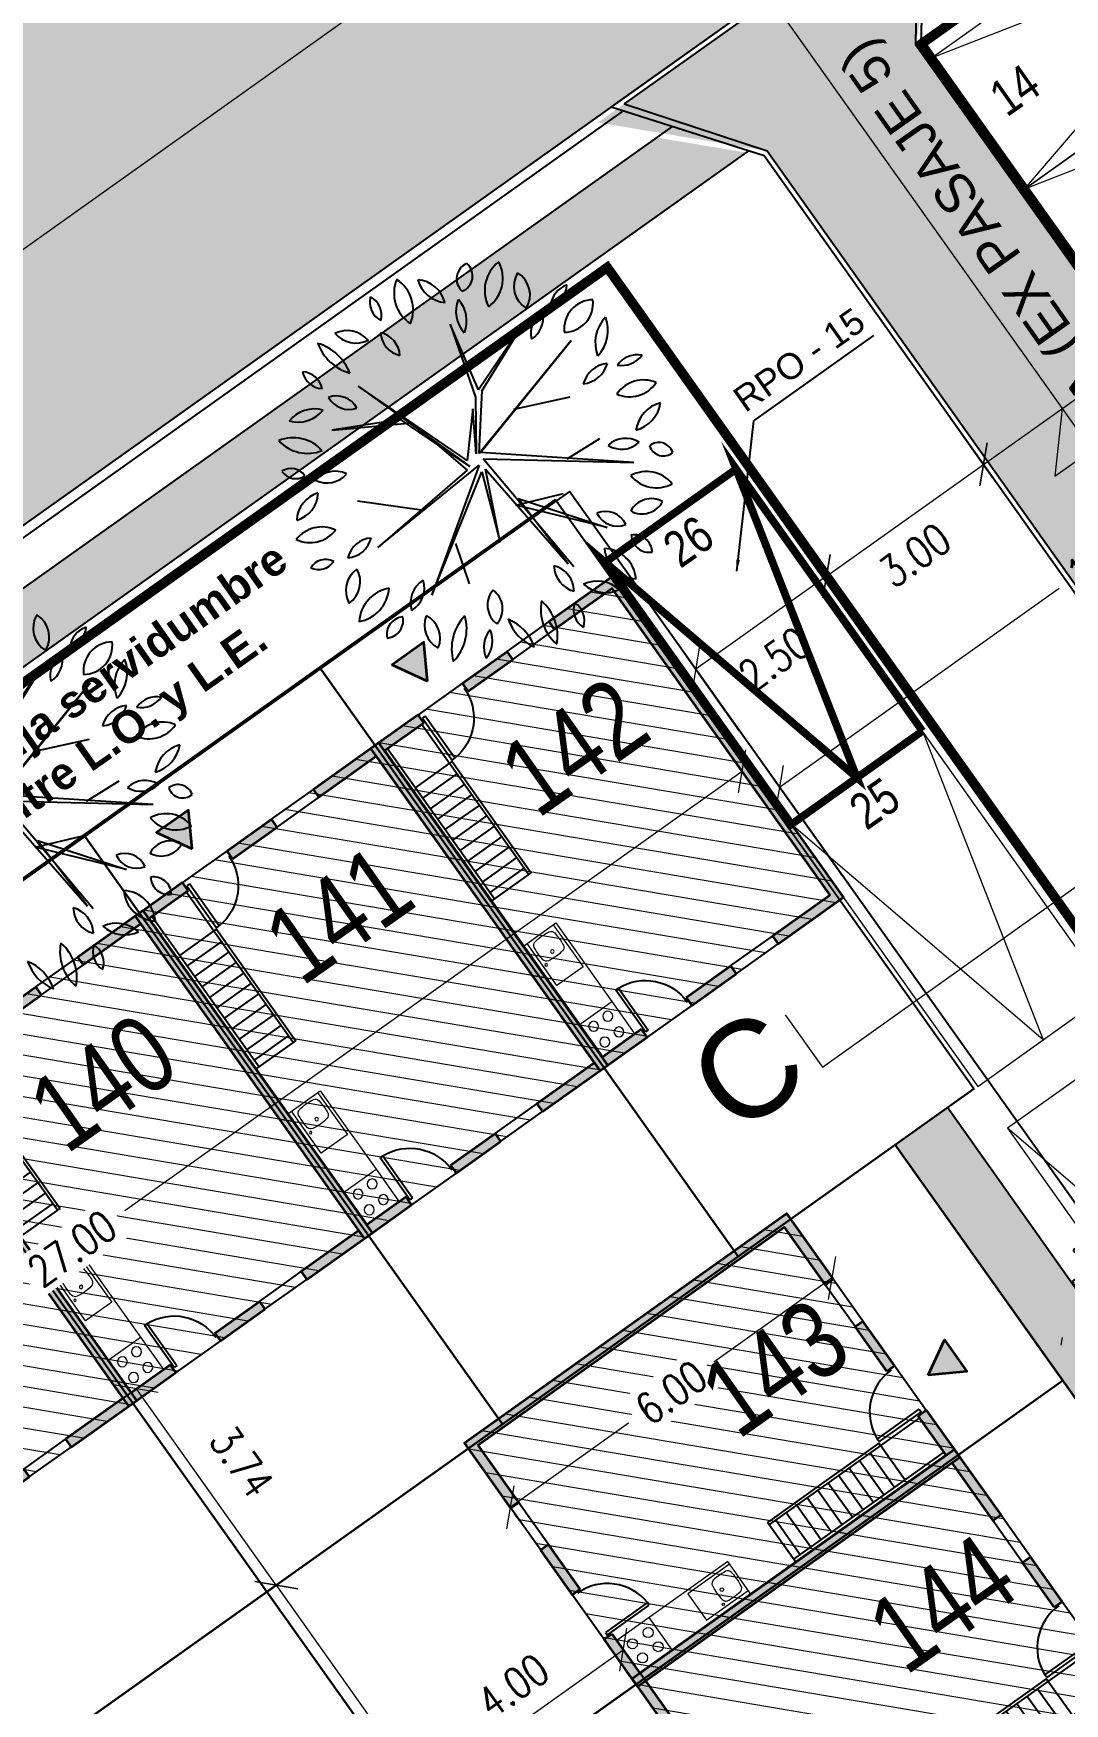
# Model space of a CAD drawing. Header units: metres. Extents: x 12 to 777, y -493 to 333.
# Drawn here: x 513.95 to 530, y -260.32 to -234.35 of the extents above; entities that cross this region are included whole.
import ezdxf
from ezdxf.enums import TextEntityAlignment as Align

# ---------------------------------------------------------------- set-up
doc = ezdxf.new("R2010")
doc.units = ezdxf.units.M
doc.header["$LTSCALE"] = 5
doc.header["$MEASUREMENT"] = 0
doc.linetypes.add('HIDDEN', pattern=[0.375, 0.25, -0.125])
doc.layers.get('0').update_dxf_attribs({"color": 30})
for name, color, linetype, lineweight in [('A-ANNO-DIMS', 3, 'Continuous', 18), ('A-ANNO-TEXT', 3, 'Continuous', 18), ('A-DOOR-FULL', 4, 'Continuous', 25), ('A-ELEV-OVHD', 3, 'HIDDEN', 18), ('A-FLOR-PATT', 8, 'Continuous', 18), ('A-FLOR-STRS', 4, 'Continuous', 25), ('A-FLOR-WDWK', 4, 'Continuous', 25), ('A-FURN', 8, 'Continuous', 18), ('A-WALL-FULL', 7, 'Continuous', 35), ('A-WALL-PATT', 8, 'Continuous', 18), ('G-ANNO-SYMB', 3, 'Continuous', 18), ('G-PLAN-OTLN', 7, 'Continuous', 35), ('U-ANNO-PATT', 8, 'Continuous', 18), ('U-ANNO-SYMB', 3, 'Continuous', 18), ('U-BLDG-TYPE', 7, 'Continuous', 35), ('U-CURB', 4, 'Continuous', 25), ('U-PARK-MNR', 255, 'Continuous', 13)]:
    doc.layers.add(name, color=color, linetype=linetype, lineweight=lineweight)
for name, color, linetype in [('U-BLDG', 7, 'Continuous'), ('U-PROP', 1, 'Continuous'), ('U-SDWK', 4, 'Continuous'), ('U-STRT', 4, 'Continuous'), ('U-VEGE', 70, 'Continuous')]:
    doc.layers.add(name, color=color, linetype=linetype)
doc.styles.add('E-ARIAL', font='arial.ttf')
doc.styles.add('E-ROMANS', font='romans.shx', dxfattribs={"width": 0.8})
doc.styles.get("Standard").update_dxf_attribs({"font": 'arial.ttf'})
doc.dimstyles.new('E-0200_TICK_24', dxfattribs={"dimscale": 0.001, "dimtxt": 480, "dimasz": 480, "dimexe": 240, "dimexo": 120, "dimgap": 240, "dimtad": 0, "dimzin": 0, "dimdsep": 46, "dimtxsty": 'E-ROMANS', "dimblk": 'OBLIQUE', "dimcen": 240, "dimclrd": 256, "dimclre": 256, "dimclrt": 256, "dimadec": 0, "dimazin": 0, "dimtfac": 1, "dimtmove": 1, "dimatfit": 3, "dimldrblk": 'OPEN90', "dimfxl": 1, "dimtfill": 1, "dimtolj": 1, "dimtzin": 0, "dimlwd": -1, "dimarcsym": 0})
doc.dimstyles.get("Standard").update_dxf_attribs({"dimtxt": 0.18, "dimasz": 0.18, "dimexe": 0.18, "dimexo": 0.0625, "dimgap": 0.09, "dimtad": 0, "dimtih": 1, "dimtoh": 1, "dimdec": 4, "dimzin": 0, "dimdsep": 46, "dimtxsty": 'Standard', "dimcen": 0.09, "dimclrd": 210, "dimclre": 210, "dimclrt": 210, "dimadec": 0, "dimazin": 0, "dimtfac": 1, "dimtdec": 4, "dimtofl": 0, "dimtmove": 0, "dimatfit": 3, "dimfxl": 1, "dimtolj": 1, "dimtzin": 0, "dimarcsym": 0})

# ---------------------------------------------------------------- blocks, each defined once
blk = doc.blocks.new('arbolito')
at = {"linetype": 'ByBlock'}
for p, q in [((-435.926, -26.331), (-435.853, -27.236)), ((-436.249, -26.412), (-435.853, -26.871)), ((-435.889, -26.898), (-436.249, -26.412)), ((-435.826, -27.173), (-435.908, -26.367)), ((-435.908, -26.367), (-435.889, -26.898)), ((-436.632, -26.654), (-435.862, -27.279)), ((-435.853, -27.236), (-436.632, -26.654)), ((-435.391, -26.895), (-435.313, -26.633)), ((-435.853, -26.871), (-436.146, -26.753)), ((-435.63, -26.735), (-435.826, -27.173)), ((-435.808, -27.218), (-435.075, -26.711)), ((-435.075, -26.711), (-435.799, -27.173)), ((-435.799, -27.173), (-435.63, -26.735)), ((-436.294, -26.922), (-436.541, -26.907)), ((-434.969, -27.164), (-435.808, -27.218)), ((-435.726, -27.236), (-434.969, -27.164)), ((-435.337, -27.197), (-435.035, -27.484)), ((-436.756, -27.529), (-435.853, -27.279)), ((-435.862, -27.279), (-436.756, -27.529)), ((-436.2, -27.381), (-436.541, -27.236)), ((-435.853, -27.279), (-436.104, -27.599)), ((-436.043, -27.589), (-435.835, -27.288)), ((-435.986, -27.538), (-435.763, -27.288)), ((-435.835, -27.288), (-435.986, -27.538)), ((-435.763, -27.288), (-435.467, -28.084)), ((-435.754, -27.245), (-435.566, -27.752)), ((-435.467, -28.084), (-435.754, -27.245)), ((-435.612, -27.692), (-435.726, -27.236)), ((-436.104, -27.599), (-436.578, -27.798)), ((-436.578, -27.798), (-436.086, -27.617)), ((-436.182, -28.066), (-436.043, -27.589)), ((-436.086, -27.617), (-436.182, -28.066)), ((-435.165, -27.952), (-435.612, -27.692)), ((-435.566, -27.752), (-435.165, -27.952))]:
    blk.add_line(p, q, dxfattribs=at)
for centre, radius, start, end in [((-435.672, -26.087), 0.135, 125.4093, 202.7101), ((-435.875, -26.029), 0.135, 305.4093, 22.7101), ((-435.345, -26.2), 0.293, 133.8117, 194.3077), ((-435.832, -26.061), 0.293, 313.8117, 14.3077), ((-436.296, -26.179), 0.116, 146.8151, 244.0193), ((-436.444, -26.22), 0.116, 326.8151, 64.0193), ((-436.023, -26.144), 0.215, 149.4737, 231.7586), ((-436.341, -26.204), 0.215, 329.4737, 51.7586), ((-435.875, -25.996), 0.21, 192.306, 259.6849), ((-436.118, -26.248), 0.21, 12.306, 79.6849), ((-435.138, -26.142), 0.294, 163.4642, 212.7906), ((-435.668, -26.217), 0.294, 343.4642, 32.7906), ((-435.696, -26.299), 0.171, 145.5248, 220.8327), ((-435.967, -26.314), 0.171, 325.5248, 40.8327), ((-435.083, -26.347), 0.173, 104.1004, 168.465), ((-435.295, -26.145), 0.173, 284.1004, 348.465), ((-436.569, -26.476), 0.15, 25.4537, 116.6852), ((-436.501, -26.277), 0.15, 205.4537, 296.6852), ((-435.275, -26.462), 0.148, 103.8914, 198.9039), ((-435.45, -26.366), 0.148, 283.8914, 18.9039), ((-434.886, -26.582), 0.303, 100.3005, 160.4476), ((-435.226, -26.182), 0.303, 280.3005, 340.4476), ((-436.542, -26.387), 0.211, 183.3189, 263.1904), ((-436.777, -26.609), 0.211, 3.3189, 83.1904), ((-436.217, -26.387), 0.143, 168.8066, 257.6391), ((-436.389, -26.499), 0.143, 348.8066, 77.6391), ((-434.823, -26.55), 0.165, 122.5817, 207.18), ((-435.058, -26.486), 0.165, 302.5817, 27.18), ((-436.782, -26.589), 0.0949, 163.4933, 274.4697), ((-436.866, -26.656), 0.0949, 343.4933, 94.4697), ((-434.737, -26.754), 0.115, 59.9815, 155.6676), ((-434.784, -26.607), 0.115, 239.9815, 335.6676), ((-436.711, -26.902), 0.163, 22.5723, 98.3335), ((-436.584, -26.679), 0.163, 202.5723, 278.3335), ((-434.923, -26.877), 0.171, 86.0282, 161.3698), ((-435.073, -26.652), 0.171, 266.0282, 341.3698), ((-436.839, -27.021), 0.218, 69.7201, 135.6489), ((-436.919, -26.664), 0.218, 249.7201, 315.6489), ((-434.694, -27.059), 0.236, 64.7353, 140.5781), ((-434.776, -26.695), 0.236, 244.7353, 320.5781), ((-436.974, -27.183), 0.206, 30.9482, 110.5784), ((-436.87, -26.884), 0.206, 210.9482, 290.5784), ((-434.61, -27.148), 0.17, 90.2529, 173.5221), ((-434.779, -26.959), 0.17, 270.2529, 353.5221), ((-437.024, -27.341), 0.162, 44.2577, 108.5927), ((-436.96, -27.074), 0.162, 224.2577, 288.5927), ((-434.859, -27.365), 0.167, 58.8748, 131.2135), ((-436.748, -27.413), 0.18, 60.5095, 129.292), ((-436.773, -27.117), 0.18, 240.5095, 309.292), ((-434.883, -27.096), 0.167, 238.8748, 311.2135), ((-434.642, -27.363), 0.115, 28.1981, 112.1918), ((-434.584, -27.202), 0.115, 208.1981, 292.1918), ((-437.069, -27.289), 0.238, 280.8762, 345.4479), ((-436.794, -27.582), 0.238, 100.8762, 165.4479), ((-434.753, -27.613), 0.209, 29.1952, 106.7189), ((-434.63, -27.311), 0.209, 209.1952, 286.7189), ((-436.859, -27.751), 0.187, 54.9745, 151.3792), ((-436.916, -27.508), 0.187, 234.9745, 331.3792), ((-434.707, -27.793), 0.194, 71.3712, 141.7535), ((-434.797, -27.49), 0.194, 251.3712, 321.7535), ((-436.703, -27.623), 0.161, 267.1724, 337.2365), ((-436.563, -27.845), 0.161, 87.1724, 157.2365), ((-435.039, -27.828), 0.166, 28.8072, 103.9199), ((-434.934, -27.588), 0.166, 208.8072, 283.9199), ((-436.827, -27.932), 0.15, 71.8192, 140.0818), ((-436.896, -27.693), 0.15, 251.8192, 320.0818), ((-434.858, -27.921), 0.109, 359.2557, 87.6287), ((-434.745, -27.814), 0.109, 179.2557, 267.6287), ((-436.575, -28.018), 0.167, 113.4753, 203.456), ((-436.795, -27.931), 0.167, 293.4753, 23.456), ((-436.113, -28.141), 0.206, 122.8873, 186.7253), ((-436.429, -27.993), 0.206, 302.8873, 6.7253), ((-435.095, -28.124), 0.249, 6.5487, 76.8911), ((-434.791, -27.853), 0.249, 186.5487, 256.8911), ((-436.677, -27.983), 0.229, 271.6328, 352.0268), ((-436.444, -28.243), 0.229, 91.6328, 172.0268), ((-435.23, -27.991), 0.151, 173.65, 254.6514), ((-435.42, -28.12), 0.151, 353.65, 74.6514), ((-435.664, -28.174), 0.162, 148.7877, 221.5977), ((-435.923, -28.197), 0.162, 328.7877, 41.5977), ((-435.166, -28.264), 0.317, 165.2071, 218.3217), ((-435.722, -28.38), 0.317, 345.2071, 38.3217), ((-435.137, -28.289), 0.207, 38.6962, 106.2415), ((-435.033, -27.96), 0.207, 218.6962, 286.2415), ((-436.394, -28.297), 0.106, 76.5419, 193.4774), ((-436.472, -28.219), 0.106, 256.5419, 13.4774), ((-436.054, -28.27), 0.195, 159.117, 230.3606), ((-436.361, -28.35), 0.195, 339.117, 50.3606), ((-435.852, -28.415), 0.233, 122.117, 201.7275), ((-436.193, -28.304), 0.233, 302.117, 21.7275), ((-435.723, -28.466), 0.181, 5.3196, 80.419), ((-435.512, -28.27), 0.181, 185.3196, 260.419), ((-435.143, -28.26), 0.138, 156.7754, 231.288), ((-435.356, -28.314), 0.138, 336.7754, 51.288), ((-435.746, -28.448), 0.134, 129.7475, 206.0709), ((-435.952, -28.404), 0.134, 309.7475, 26.0709)]:
    blk.add_arc(centre, radius, start, end, dxfattribs=at)
blk = doc.blocks.new('_Oblique')
at = {"color": 0, "linetype": 'ByBlock', "lineweight": -2}
blk.add_line((-0.5, -0.5), (0.5, 0.5), dxfattribs=at)
blk = doc.blocks.new('*D48')
at = {"layer": 'A-ANNO-DIMS', "lineweight": -2, "ltscale": 5, "transparency": 16777216}
for p, q in [((528.382, -240.551), (528.875, -241.245)), ((525.939, -242.288), (526.433, -242.982))]:
    blk.add_line(p, q, dxfattribs=at)
at = {"layer": 'A-ANNO-DIMS', "ltscale": 5, "transparency": 16777216}
blk.add_line((526.293, -242.786), (528.736, -241.049), dxfattribs=at)
at = {"layer": 'A-ANNO-DIMS', "ltscale": 5, "transparency": 16777216, "xscale": 0.48, "yscale": 0.48, "zscale": 0.48}
for p, rotation in [((528.736, -241.049), 35.41278118758976), ((526.293, -242.786), 215.4127811875897)]:
    blk.add_blockref('_Oblique', p, dxfattribs=dict(at, rotation=rotation))
at = {"layer": 'A-ANNO-DIMS', "ltscale": 5, "transparency": 16777216, "insert": (527.668, -242.46), "char_height": 0.48, "attachment_point": 5, "rotation": 35.4128, "style": 'E-ROMANS', "bg_fill": 3, "box_fill_scale": 1.25, "bg_fill_color": 256, "bg_fill_true_color": 13158600, "bg_fill_transparency": 0}
blk.add_mtext('\\A1;3.00', dxfattribs=at)
blk = doc.blocks.new('_Open90')
at = {"color": 0, "linetype": 'ByBlock', "lineweight": -2}
for p, q in [((0, 0), (-1, 0)), ((-0.5, 0.5), (0, 0)), ((0, 0), (-0.5, -0.5))]:
    blk.add_line(p, q, dxfattribs=at)
blk = doc.blocks.new('*D49')
at = {"layer": 'A-ANNO-DIMS', "lineweight": -2, "ltscale": 5, "transparency": 16777216}
for p, q in [((531.152, -239.273), (531.04, -239.117)), ((528.382, -240.551), (528.875, -241.245))]:
    blk.add_line(p, q, dxfattribs=at)
at = {"layer": 'A-ANNO-DIMS', "ltscale": 5, "transparency": 16777216}
for p, q in [((528.736, -241.049), (531.179, -239.312)), ((529.958, -240.181), (529.844, -241.233)), ((529.844, -241.233), (530.235, -240.955))]:
    blk.add_line(p, q, dxfattribs=at)
at = {"layer": 'A-ANNO-DIMS', "ltscale": 5, "transparency": 16777216, "xscale": 0.48, "yscale": 0.48, "zscale": 0.48}
for p, rotation in [((531.179, -239.312), 35.41278118758976), ((528.736, -241.049), 215.4127811875897)]:
    blk.add_blockref('_Oblique', p, dxfattribs=dict(at, rotation=rotation))
at = {"layer": 'A-ANNO-DIMS', "ltscale": 5, "transparency": 16777216, "insert": (530.908, -240.477), "char_height": 0.48, "attachment_point": 5, "rotation": 35.4128, "style": 'E-ROMANS', "bg_fill": 3, "box_fill_scale": 1.25, "bg_fill_color": 256, "bg_fill_true_color": 13158600, "bg_fill_transparency": 0}
blk.add_mtext('\\A1;3.00', dxfattribs=at)
blk = doc.blocks.new('*D55')
at = {"layer": 'A-ANNO-DIMS', "lineweight": -2, "ltscale": 5, "transparency": 16777216}
for p, q in [((524.028, -260.745), (522.991, -259.285)), ((520.768, -263.063), (519.731, -261.603))]:
    blk.add_line(p, q, dxfattribs=at)
at = {"layer": 'A-ANNO-DIMS', "ltscale": 5, "transparency": 16777216}
blk.add_line((519.87, -261.799), (523.13, -259.481), dxfattribs=at)
at = {"layer": 'A-ANNO-DIMS', "ltscale": 5, "transparency": 16777216, "xscale": 0.48, "yscale": 0.48, "zscale": 0.48}
for p, rotation in [((523.13, -259.481), 35.41278118758976), ((519.87, -261.799), 215.4127811875897)]:
    blk.add_blockref('_Oblique', p, dxfattribs=dict(at, rotation=rotation))
at = {"layer": 'A-ANNO-DIMS', "ltscale": 5, "transparency": 16777216, "insert": (521.417, -260.043), "char_height": 0.48, "attachment_point": 5, "rotation": 35.4128, "style": 'E-ROMANS', "bg_fill": 3, "box_fill_scale": 1.25, "bg_fill_color": 256, "bg_fill_true_color": 13158600, "bg_fill_transparency": 0}
blk.add_mtext('\\A1;4.00', dxfattribs=at)
blk = doc.blocks.new('*D54')
at = {"layer": 'A-ANNO-DIMS', "lineweight": -2, "ltscale": 5, "transparency": 16777216}
for p, q in [((514.687, -256.042), (515.753, -255.284)), ((517.082, -258.94), (517.926, -258.34))]:
    blk.add_line(p, q, dxfattribs=at)
at = {"layer": 'A-ANNO-DIMS', "ltscale": 5, "transparency": 16777216}
blk.add_line((517.73, -258.479), (515.557, -255.423), dxfattribs=at)
at = {"layer": 'A-ANNO-DIMS', "ltscale": 5, "transparency": 16777216, "xscale": 0.48, "yscale": 0.48, "zscale": 0.48}
for p, rotation in [((515.557, -255.423), 125.4127811874746), ((517.73, -258.479), 305.4127811874746)]:
    blk.add_blockref('_Oblique', p, dxfattribs=dict(at, rotation=rotation))
at = {"layer": 'A-ANNO-DIMS', "ltscale": 5, "transparency": 16777216, "insert": (517.195, -256.559), "char_height": 0.48, "attachment_point": 5, "rotation": 305.4128, "style": 'E-ROMANS', "bg_fill": 3, "box_fill_scale": 1.25, "bg_fill_color": 256, "bg_fill_true_color": 13158600, "bg_fill_transparency": 0}
blk.add_mtext('\\A1;3.74', dxfattribs=at)
blk = doc.blocks.new('*D53')
at = {"layer": 'A-ANNO-DIMS', "lineweight": -2, "ltscale": 5, "transparency": 16777216}
for p, q in [((517.082, -258.94), (517.926, -258.34)), ((527.512, -273.609), (528.356, -273.009))]:
    blk.add_line(p, q, dxfattribs=at)
at = {"layer": 'A-ANNO-DIMS', "ltscale": 5, "transparency": 16777216}
for p, q in [((517.73, -258.479), (522.377, -265.014)), ((528.16, -273.149), (523.513, -266.613))]:
    blk.add_line(p, q, dxfattribs=at)
at = {"layer": 'A-ANNO-DIMS', "ltscale": 5, "transparency": 16777216, "xscale": 0.48, "yscale": 0.48, "zscale": 0.48}
for p, rotation in [((517.73, -258.479), 125.4127811874746), ((528.16, -273.149), 305.4127811874746)]:
    blk.add_blockref('_Oblique', p, dxfattribs=dict(at, rotation=rotation))
at = {"layer": 'A-ANNO-DIMS', "ltscale": 5, "transparency": 16777216, "insert": (522.922, -265.83), "char_height": 0.48, "attachment_point": 5, "rotation": 305.4128, "style": 'E-ROMANS', "bg_fill": 3, "box_fill_scale": 1.25, "bg_fill_color": 256, "bg_fill_true_color": 13158600, "bg_fill_transparency": 0}
blk.add_mtext('\\A1;18.00', dxfattribs=at)
blk = doc.blocks.new('*D58')
at = {"layer": 'A-ANNO-DIMS', "lineweight": -2, "ltscale": 5, "transparency": 16777216}
for p, q in [((525.939, -242.288), (526.433, -242.982)), ((524.934, -245.189), (524.117, -244.039))]:
    blk.add_line(p, q, dxfattribs=at)
at = {"layer": 'A-ANNO-DIMS', "ltscale": 5, "transparency": 16777216}
blk.add_line((526.293, -242.786), (524.256, -244.235), dxfattribs=at)
at = {"layer": 'A-ANNO-DIMS', "ltscale": 5, "transparency": 16777216, "xscale": 0.48, "yscale": 0.48, "zscale": 0.48, "rotation": 35.41278118758976}
blk.add_blockref('_Oblique', (526.293, -242.786), dxfattribs=at)
at = {"layer": 'A-ANNO-DIMS', "ltscale": 5, "transparency": 16777216, "insert": (525.481, -244.075), "char_height": 0.48, "attachment_point": 5, "rotation": 35.4128, "style": 'E-ROMANS', "bg_fill": 3, "box_fill_scale": 1.25, "bg_fill_color": 256, "bg_fill_true_color": 13158600, "bg_fill_transparency": 0}
blk.add_mtext('\\A1;2.50', dxfattribs=at)
at = {"layer": 'A-ANNO-DIMS', "ltscale": 5, "transparency": 16777216, "xscale": 0.48, "yscale": 0.48, "zscale": 0.48, "rotation": 215.4127811875897}
blk.add_blockref('_Oblique', (524.256, -244.235), dxfattribs=at)
blk = doc.blocks.new('*D59')
at = {"layer": 'A-ANNO-DIMS', "lineweight": -2, "ltscale": 5, "transparency": 16777216}
for p, q in [((533.834, -238.732), (534.659, -239.892)), ((526.547, -247.457), (525.42, -245.872))]:
    blk.add_line(p, q, dxfattribs=at)
at = {"layer": 'A-ANNO-DIMS', "ltscale": 5, "transparency": 16777216}
for p, q in [((534.52, -239.696), (531.51, -241.836)), ((525.559, -246.067), (529.912, -242.972))]:
    blk.add_line(p, q, dxfattribs=at)
at = {"layer": 'A-ANNO-DIMS', "ltscale": 5, "transparency": 16777216, "xscale": 0.48, "yscale": 0.48, "zscale": 0.48}
for p, rotation in [((534.52, -239.696), 35.41278118758976), ((525.559, -246.067), 215.4127811875897)]:
    blk.add_blockref('_Oblique', p, dxfattribs=dict(at, rotation=rotation))
at = {"layer": 'A-ANNO-DIMS', "ltscale": 5, "transparency": 16777216, "insert": (530.711, -242.404), "char_height": 0.48, "attachment_point": 5, "rotation": 35.4128, "style": 'E-ROMANS', "bg_fill": 3, "box_fill_scale": 1.25, "bg_fill_color": 256, "bg_fill_true_color": 13158600, "bg_fill_transparency": 0}
blk.add_mtext('\\A1;11.00', dxfattribs=at)
blk = doc.blocks.new('LB-SUP PATIOS$0$CASATIPO')
at = {"layer": 'A-FLOR-PATT'}
h = blk.add_hatch(dxfattribs=at)
h.set_pattern_fill('LINE', color=256, scale=0.1, angle=45, style=0)
h.set_pattern_definition([(45, (-6e-14, 0), (-0.224506, 0.224506), [])])
h.paths.add_polyline_path([(-0.075, 6.15), (4.575, 6.15), (4.575, 0), (-0.075, 0)])
at = {"layer": 'A-WALL-FULL'}
blk.add_hatch(color=254, dxfattribs=at).paths.add_polyline_path([(1.25, -0.342), (1.553, -0.866), (0.947, -0.866)])
at = {"layer": 'A-WALL-PATT'}
h = blk.add_hatch(color=256, dxfattribs=at)
h.paths.add_polyline_path([(0.825, 6.15), (-0.075, 6.15), (-0.075, 0), (0.825, 0), (0.825, 0.15), (0.075, 0.15), (0.075, 6), (0.825, 6)])
h.paths.add_polyline_path([(2.525, 0.15), (1.675, 0.15), (1.675, 0), (2.525, 0)])
h.paths.add_polyline_path([(4.575, 6.15), (3.325, 6.15), (3.325, 6), (4.425, 6), (4.425, 0.15), (3.325, 0.15), (3.325, 0), (4.575, 0)])
h.paths.add_polyline_path([(2.525, 6.15), (1.675, 6.15), (1.675, 6), (2.525, 6)])
at = {"layer": 'A-DOOR-FULL'}
for p, q in [((1.675, 6.15), (0.825, 6.15)), ((0.9, 6.07), (0.85, 6.07)), ((0.85, 6.07), (0.85, 5.27)), ((0.9, 5.27), (0.9, 6.07)), ((0.85, 5.27), (0.9, 5.27)), ((0.85, 0.88), (0.9, 0.88)), ((0.85, 0.08), (0.85, 0.88)), ((0.9, 0.88), (0.9, 0.08)), ((0.9, 0.08), (0.85, 0.08))]:
    blk.add_line(p, q, dxfattribs=at)
at = {"layer": 'A-DOOR-FULL', "color": 1}
blk.add_line((1.675, 0), (0.825, 0), dxfattribs=at)
at = {"layer": 'A-DOOR-FULL'}
for centre, start, end in [((0.847, 6.071), 273.7768, 359.9185), ((0.847, 0.079), 0.0815, 86.2232)]:
    blk.add_arc(centre, 0.803, start, end, dxfattribs=at)
at = {"layer": 'A-FLOR-STRS'}
for p, q in [((0.075, 3.025), (0.835, 3.025)), ((0.135, 2.9), (0.785, 2.9)), ((0.135, 2.7), (0.785, 2.7)), ((0.135, 2.5), (0.785, 2.5)), ((0.135, 2.3), (0.785, 2.3)), ((0.135, 2.1), (0.785, 2.1)), ((0.135, 1.9), (0.785, 1.9)), ((0.135, 1.7), (0.485, 1.7)), ((0.485, 1.7), (0.785, 1.7)), ((0.135, 1.5), (0.785, 1.5)), ((0.135, 1.3), (0.785, 1.3)), ((0.135, 1.1), (0.785, 1.1)), ((0.135, 0.9), (0.835, 0.9)), ((0.785, 0.9), (0.785, 0.15))]:
    blk.add_line(p, q, dxfattribs=at)
for points in [[(0.135, 0.15), (0.135, 3.025)], [(0.785, 3.025), (0.785, 1.873)], [(0.835, 1.902), (0.835, 3.025)], [(0.785, 1.873), (0.785, 0.9), (0.835, 0.9), (0.835, 1.902)]]:
    blk.add_lwpolyline(points, dxfattribs=at)
at = {"layer": 'A-FLOR-WDWK'}
for points in [[(2.525, 6.15), (3.325, 6.15)], [(2.525, 6), (3.325, 6)], [(2.525, 0.15), (3.325, 0.15)], [(2.525, 0), (3.325, 0)]]:
    blk.add_lwpolyline(points, dxfattribs=at)
at = {"layer": 'A-FURN'}
for p, q in [((0.695, 5.38), (0.695, 6)), ((0.075, 5.38), (0.695, 5.38)), ((0.145, 4.68), (0.145, 3.88)), ((0.645, 4.68), (0.145, 4.68)), ((0.645, 3.88), (0.645, 4.68)), ((0.075, 3.88), (0.695, 3.88))]:
    blk.add_line(p, q, dxfattribs=at)
blk.add_lwpolyline([(0.695, 3.88), (0.695, 5.38)], dxfattribs=at)
for centre, radius in [((0.243, 5.83), 0.0778), ((0.513, 5.83), 0.0778), ((0.243, 5.53), 0.0778), ((0.513, 5.53), 0.0778), ((0.195, 4.323), 0.019), ((0.195, 4.323), 0.019), ((0.393, 4.209), 0.0275), ((0.393, 4.209), 0.0275)]:
    blk.add_circle(centre, radius, dxfattribs=at)
for centre, radius, start, end in [((0.943, 4.133), 0.75, 172.77, 180), ((0.943, 4.133), 0.75, 172.77, 180), ((0.273, 4.218), 0.075, 100.3812, 172.77), ((0.273, 4.218), 0.075, 100.3812, 172.77), ((0.395, 3.554), 0.75, 90, 100.3812), ((0.395, 3.554), 0.75, 90, 100.3812), ((0.395, 3.554), 0.75, 79.6188, 90), ((0.395, 3.554), 0.75, 79.6188, 90), ((0.517, 4.218), 0.075, 7.23, 79.6188), ((0.517, 4.218), 0.075, 7.23, 79.6188), ((-0.153, 4.133), 0.75, 360, 7.23), ((-0.153, 4.133), 0.75, 360, 7.23), ((1.755, 4.133), 1.562, 179.9987, 185.0083), ((1.755, 4.133), 1.562, 179.9987, 185.0083), ((0.273, 4.006), 0.075, 187.23, 259.6188), ((0.273, 4.006), 0.075, 187.23, 259.6188), ((0.395, 4.67), 0.75, 259.6188, 270), ((0.395, 4.67), 0.75, 259.6188, 270), ((0.395, 4.67), 0.75, 270, 280.3812), ((0.395, 4.67), 0.75, 270, 280.3812), ((0.517, 4.006), 0.075, 280.3812, 352.77), ((0.517, 4.006), 0.075, 280.3812, 352.77), ((-0.965, 4.133), 1.562, 354.9917, 0.0013), ((-0.965, 4.133), 1.562, 354.9917, 0.0013)]:
    blk.add_arc(centre, radius, start, end, dxfattribs=at)
at = {"layer": 'A-WALL-FULL'}
for p, q in [((-0.075, 6.15), (-0.075, 0)), ((-0.075, 6.15), (0.825, 6.15)), ((0.075, 0.15), (0.075, 6)), ((0.825, 6), (0.075, 6)), ((0.825, 6.15), (0.825, 6)), ((0.075, 0.15), (0.825, 0.15)), ((0.825, 0.15), (0.825, 0)), ((0.825, 0), (-0.075, 0))]:
    blk.add_line(p, q, dxfattribs=at)
for points in [[(1.675, 6), (1.675, 6.15)], [(1.675, 6.15), (2.525, 6.15)], [(1.675, 6), (2.525, 6)], [(2.525, 6), (2.525, 6.15)], [(3.325, 6.15), (4.575, 6.15), (4.575, 0), (3.325, 0)], [(3.325, 6), (3.325, 6.15)], [(4.425, 6), (4.425, 0.15), (3.325, 0.15)], [(4.425, 6), (3.325, 6)], [(1.675, 0.15), (2.525, 0.15)], [(1.675, 0.15), (1.675, 0)], [(2.525, 0.15), (2.525, 0)], [(3.325, 0.15), (3.325, 0)], [(1.675, 0), (2.525, 0)]]:
    blk.add_lwpolyline(points, dxfattribs=at)
blk.add_lwpolyline([(1.25, -0.342), (1.553, -0.866), (0.947, -0.866)], close=True, dxfattribs=at)
blk = doc.blocks.new('*D479')
at = {"layer": 'A-ANNO-DIMS', "lineweight": -2, "transparency": 16777216}
for p, q in [((524.911, -245.724), (524.841, -245.626)), ((502.787, -261.461), (502.717, -261.363))]:
    blk.add_line(p, q, dxfattribs=at)
at = {"layer": 'A-ANNO-DIMS', "transparency": 16777216}
for p, q in [((524.98, -245.822), (515.373, -252.656)), ((502.857, -261.559), (513.73, -253.824))]:
    blk.add_line(p, q, dxfattribs=at)
at = {"layer": 'A-ANNO-DIMS', "transparency": 16777216, "xscale": 0.48, "yscale": 0.48, "zscale": 0.48}
for p, rotation in [((524.98, -245.822), 35.42510156300691), ((502.857, -261.559), 215.4251015630069)]:
    blk.add_blockref('_Oblique', p, dxfattribs=dict(at, rotation=rotation))
at = {"layer": 'A-ANNO-DIMS', "transparency": 16777216, "insert": (514.552, -253.24), "char_height": 0.48, "attachment_point": 5, "rotation": 35.4251, "style": 'E-ROMANS', "bg_fill": 3, "box_fill_scale": 1.25, "bg_fill_color": 256, "bg_fill_true_color": 13158600, "bg_fill_transparency": 0}
blk.add_mtext('\\A1;27.00', dxfattribs=at)
blk = doc.blocks.new('*D499')
at = {"layer": 'A-ANNO-DIMS', "ltscale": 5, "transparency": 16777216}
for p, q in [((526.381, -253.7), (524.541, -255.009)), ((521.37, -257.265), (523.211, -255.955))]:
    blk.add_line(p, q, dxfattribs=at)
at = {"layer": 'A-ANNO-DIMS', "lineweight": -2, "ltscale": 5, "transparency": 16777216}
for p, q in [((526.312, -253.602), (526.242, -253.504)), ((521.439, -257.361), (521.509, -257.46))]:
    blk.add_line(p, q, dxfattribs=at)
at = {"layer": 'A-ANNO-DIMS', "ltscale": 5, "transparency": 16777216, "xscale": 0.48, "yscale": 0.48, "zscale": 0.48}
for p, rotation in [((526.381, -253.7), 35.42510156300689), ((521.37, -257.265), 215.4251015630068)]:
    blk.add_blockref('_Oblique', p, dxfattribs=dict(at, rotation=rotation))
at = {"layer": 'A-ANNO-DIMS', "ltscale": 5, "transparency": 16777216, "insert": (523.876, -255.482), "char_height": 0.48, "attachment_point": 5, "rotation": 35.4251, "style": 'E-ROMANS', "bg_fill": 3, "box_fill_scale": 1.25, "bg_fill_color": 256, "bg_fill_true_color": 13158600, "bg_fill_transparency": 0}
blk.add_mtext('\\A1;6.00', dxfattribs=at)
blk = doc.blocks.new('ESTACIONAMIENTO')
blk.add_lwpolyline([(-2.5, -5), (0, -5), (0, 0), (-2.5, 0)], close=True)
blk.add_lwpolyline([(-2.5, -5), (-1.25, 0), (0, -5)])

msp = doc.modelspace()

# ---------------------------------------------------------------- linework, layer by layer
at = {"layer": 'U-ANNO-PATT'}
msp.add_line((529.946, -254.744), (529.965, -254.628), dxfattribs=at)
at = {"layer": 'U-CURB'}
msp.add_lwpolyline([(496.448, -254.52), (523.131, -235.549)], dxfattribs=at)
at = {"layer": 'U-STRT'}
msp.add_lwpolyline([(425.41, -307.286), (425.231, -306.843, -0.347085), (425.927, -304.465), (530.148, -230.364, -0.015055), (531.15, -229.696), (582.282, -203.889)], format="xyb", dxfattribs=at)

# ---------------------------------------------------------------- block references
at = {"layer": 'U-BLDG-TYPE', "extrusion": (0, 0, -1), "zscale": -1.000000000000018, "rotation": 144.5748984369885}
msp.add_blockref('LB-SUP PATIOS$0$CASATIPO', (-515.599, -248.029), dxfattribs=at)
at = {"layer": 'U-PARK-MNR', "ltscale": 5, "xscale": -1, "rotation": 305.4125143032168}
msp.add_blockref('ESTACIONAMIENTO', (531.997, -231.834), dxfattribs=at)
at = {"layer": 'U-PARK-MNR', "ltscale": 5, "rotation": 215.4128236275148}
msp.add_blockref('ESTACIONAMIENTO', (532.006, -255.448), dxfattribs=at)
at = {"layer": 'U-VEGE'}
for p, xscale, yscale, zscale, rotation in [((-306.049, -909.649), 2.414352413293122, 2.414352413293122, 2.414352413293122, 215.4130482401567), ((1352.587, 409.714), 2.41435241329312, 2.41435241329312, 2.41435241329312, 35.41304824015687)]:
    msp.add_blockref('arbolito', p, dxfattribs=dict(at, xscale=xscale, yscale=yscale, zscale=zscale, rotation=rotation))

# ---------------------------------------------------------------- texts
at = {"layer": 'A-ANNO-TEXT', "style": 'E-ARIAL', "width": 0.8}
for s, height, p in [('14', 0.5633, (529.22, -235.226)), ('142', 1.2, (522.362, -245.436)), ('141', 1.2, (518.695, -248.045)), ('140', 1.2, (515.029, -250.655)), ('143', 1.2, (525.481, -255.094))]:
    msp.add_text(s, height=height, rotation=35.1739, dxfattribs=at).set_placement(p, align=Align.MIDDLE_CENTER)
at = {"layer": 'A-ANNO-TEXT', "style": 'E-ARIAL'}
for s, insert, char_height, attachment_point, rotation in [('{\\fArial|b1|i0|c0|p34;franja servidumbre \\Pentre L.O. y L.E. }', (512.524, -245.848), 0.5, 1, 35.1616), ('C', (524.894, -251.538), 1.5, 7, 35.7741)]:
    msp.add_mtext(s, dxfattribs=dict(at, insert=insert, char_height=char_height, attachment_point=attachment_point, rotation=rotation))

# ---------------------------------------------------------------- next in the draw order: dimensions: what is measured, and where the dimension line sits
at = {"layer": 'A-ANNO-DIMS', "ltscale": 5}
for base, p1, p2, picture, middle in [((528.736, -241.049), (525.87, -242.19), (528.312, -240.453), '*D48', (527.668, -242.46)), ((523.13, -259.481), (520.838, -263.161), (524.098, -260.843), '*D55', (521.417, -260.043))]:
    dim = msp.add_linear_dim(base=base, p1=p1, p2=p2, angle=35.4128, dimstyle='E-0200_TICK_24', dxfattribs=at)
    dim.commit()
    dim.dimension.update_dxf_attribs({"geometry": picture, "text_midpoint": middle, "dimtype": 160})
dim = msp.add_linear_dim(base=(515.557, -255.423), p1=(516.984, -259.009), p2=(514.589, -256.112), angle=125.4128, text='3.74', dimstyle='E-0200_TICK_24', dxfattribs=at)
dim.commit()
dim.dimension.update_dxf_attribs({"geometry": '*D54', "text_midpoint": (517.195, -256.559), "dimtype": 160})

# ---------------------------------------------------------------- next in the draw order: linework, layer by layer
at = {"layer": 'U-PROP'}
msp.add_line((522.068, -241.593), (500.063, -257.238), dxfattribs=at)
at = {"layer": 'U-PROP', "ltscale": 5}
msp.add_line((521.249, -255.973), (514.731, -246.806), dxfattribs=at)
at = {"layer": 'U-SDWK', "color": 3}
msp.add_lwpolyline([(496.427, -255.32), (523.894, -235.792)], dxfattribs=at)

# ---------------------------------------------------------------- next in the draw order: block references
at = {"layer": 'U-BLDG-TYPE', "extrusion": (0, 0, -1), "zscale": -1.000000000000018, "rotation": 144.5748984369885}
for p in [(-511.932, -250.638), (-508.265, -253.246)]:
    msp.add_blockref('LB-SUP PATIOS$0$CASATIPO', p, dxfattribs=at)

# ---------------------------------------------------------------- next in the draw order: dimensions: what is measured, and where the dimension line sits
at = {"layer": 'A-ANNO-DIMS', "ltscale": 5}
for base, p1, p2, angle, picture, middle in [((531.179, -239.312), (528.312, -240.453), (531.221, -239.371), 35.4128, '*D49', (530.431, -240.816)), ((524.256, -244.235), (525.87, -242.19), (525.004, -245.287), 35.4128, '*D58', (525.481, -244.075)), ((528.16, -273.149), (516.984, -259.009), (527.414, -273.679), 125.4128, '*D53', (522.922, -265.83))]:
    dim = msp.add_linear_dim(base=base, p1=p1, p2=p2, angle=angle, dimstyle='E-0200_TICK_24', dxfattribs=at)
    dim.commit()
    dim.dimension.update_dxf_attribs({"geometry": picture, "text_midpoint": middle, "dimtype": 160})

# ---------------------------------------------------------------- next in the draw order: hatches: boundary and pattern name
at = {"layer": 'U-ANNO-PATT'}
h = msp.add_hatch(dxfattribs=at)
h.set_pattern_fill('DOTS', color=256, scale=0.1, style=0)
h.set_pattern_definition([(35.412781, (201.82205, 533.24843), (-0.02729924, 0.175375895), [0, -0.15875])])
h.paths.add_polyline_path([(523.649, -235.966), (496.671, -255.147), (496.435, -256.542), (525.045, -236.2)])
h = msp.add_hatch(dxfattribs=at)
h.set_pattern_fill('DOTS', color=256, scale=2, style=0)
h.set_pattern_definition([(35.412824, (300.04399, -130.1316), (-0.02147906, 0.1379852), [0, -0.124904013])])
h.paths.add_polyline_path([(549.981, -255.268), (549.403, -254.454), (536.89, -263.351), (528.174, -251.048), (527.361, -251.628), (536.676, -264.729)])

# ---------------------------------------------------------------- next in the draw order: linework, layer by layer
at = {"layer": 'U-PROP', "ltscale": 5}
for p, q in [((518.402, -244.203), (524.918, -253.368)), ((534.677, -282.625), (511.064, -249.414)), ((528.584, -250.758), (506.579, -266.403)), ((529.97, -255.297), (510.411, -269.204))]:
    msp.add_line(p, q, dxfattribs=at)
at = {"layer": 'U-PROP'}
for points in [[(518.4, -244.201), (514.733, -246.808), (521.249, -255.973), (524.916, -253.365)], [(514.733, -246.808), (511.065, -249.415), (517.582, -258.58), (521.249, -255.973)], [(511.065, -249.415), (507.398, -252.023), (513.914, -261.188), (517.582, -258.58)], [(527.36, -251.628), (517.582, -258.58), (520.191, -262.25), (529.97, -255.297)], [(529.97, -255.297), (520.191, -262.25), (522.789, -265.904), (532.567, -258.951)], [(517.582, -258.58), (513.914, -261.188), (510.247, -263.795), (507.802, -265.534), (510.411, -269.204), (520.191, -262.25)]]:
    msp.add_lwpolyline(points, close=True, dxfattribs=at)
at = {"layer": 'U-SDWK', "color": 3}
msp.add_lwpolyline([(496.394, -256.57), (525.085, -236.172)], dxfattribs=at)
at = {"layer": 'U-STRT'}
msp.add_lwpolyline([(549.981, -255.268), (549.981, -255.268), (549.403, -254.454), (536.89, -263.351), (528.174, -251.048), (527.361, -251.628), (536.676, -264.729), (549.981, -255.268)], close=True, dxfattribs=at)

# ---------------------------------------------------------------- next in the draw order: block references
at = {"layer": 'U-BLDG-TYPE', "rotation": 125.4127811741644}
for p in [(528.321, -256.428), (530.929, -260.095), (533.536, -263.763)]:
    msp.add_blockref('LB-SUP PATIOS$0$CASATIPO', p, dxfattribs=at)
at = {"layer": 'U-VEGE', "xscale": 2.414352413293122, "yscale": 2.414352413293122, "zscale": 2.414352413293122, "rotation": 215.4130482401567}
msp.add_blockref('arbolito', (-298.569, -904.329), dxfattribs=at)

# ---------------------------------------------------------------- next in the draw order: texts
at = {"layer": 'A-ANNO-TEXT', "style": 'E-ARIAL', "width": 0.8}
for s, height, p in [('26', 0.5633, (524.141, -242.245)), ('144', 1.2, (528.089, -258.761))]:
    msp.add_text(s, height=height, rotation=35.1739, dxfattribs=at).set_placement(p, align=Align.MIDDLE_CENTER)

# ---------------------------------------------------------------- next in the draw order: dimensions: what is measured, and where the dimension line sits
at = {"layer": 'A-ANNO-DIMS', "ltscale": 5}
dim = msp.add_linear_dim(base=(534.52, -239.696), p1=(526.616, -247.555), p2=(533.765, -238.634), angle=35.4128, dimstyle='E-0200_TICK_24', dxfattribs=at)
dim.commit()
dim.dimension.update_dxf_attribs({"geometry": '*D59', "text_midpoint": (530.711, -242.404), "dimtype": 160})

# ---------------------------------------------------------------- next in the draw order: hatches: boundary and pattern name
at = {"layer": 'U-ANNO-PATT'}
h = msp.add_hatch(dxfattribs=at)
h.set_pattern_fill('AR-SAND', color=256, scale=0.01, style=0)
h.set_pattern_definition([(72.91278, (-362.16602, 508.9947), (-0.29663709, 0.38959949), [0, -0.38608, 0, -0.4318, 0, -0.41275]), (42.91278, (-362.166, 508.9947), (-0.0490128, 0.84469353), [0, -0.20828, 0, -0.34798, 0, -0.13335]), (2.91278, (-362.42064, 508.81366), (0.64382484, 0.45952211), [0, -0.127, 0, -0.4572, 0, -0.5969]), (352.91278, (-362.42064, 508.81366), (0.4931181, 0.6241398), [0, -0.0635, 0, -0.29972, 0, -0.3429])])
h.paths.add_polyline_path([(525.682, -224.948), (484.515, -254.23), (488.566, -259.928), (529.739, -230.654)])
h = msp.add_hatch(dxfattribs=at)
h.set_pattern_fill('AR-SAND', color=256, scale=0.2, angle=35.4128, style=0)
h.set_pattern_definition([(72.91278, (879.90466, -196.16052), (-0.2335725, 0.30677125), [0, -0.304, 0, -0.34, 0, -0.325]), (42.91278, (879.90466, -196.1605), (-0.03859275, 0.665113), [0, -0.164, 0, -0.274, 0, -0.105]), (2.91278, (879.70417, -196.30307), (0.50694838, 0.36182842), [0, -0.1, 0, -0.36, 0, -0.47]), (352.91278, (879.70417, -196.30307), (0.3882817, 0.4914487), [0, -0.05, 0, -0.236, 0, -0.27])])
h.paths.add_polyline_path([(522.737, -235.731), (525.368, -236.173), (533.367, -247.424), (531.78, -250.366), (535.067, -254.989), (539.823, -251.607), (527.68, -234.529), (528.125, -231.9)])

# ---------------------------------------------------------------- next in the draw order: linework, layer by layer
at = {"layer": 'A-ELEV-OVHD', "color": 4, "ltscale": 100}
msp.add_lwpolyline([(518.052, -335.605, -0.013411), (518.052, -335.605), (518.052, -335.605, 0.02683), (518.052, -335.605), (464.096, -373.968), (453.047, -379.991), (428.958, -321.101), (421.681, -303.189), (528.319, -227.369, -0.016714), (529.629, -226.502), (590.796, -195.443)], format="xyb", dxfattribs=at)
msp.add_lwpolyline([(523.357, -230.897), (537.845, -251.274), (535.402, -253.011), (533.448, -250.263), (534.242, -248.793)], dxfattribs=at)
at = {"layer": 'G-ANNO-SYMB', "const_width": 0.12}
msp.add_lwpolyline([(527.784, -245.195), (525.747, -246.645), (522.848, -242.571), (526.766, -245.92), (524.885, -241.121), (527.784, -245.195), (524.885, -241.121), (522.848, -242.571)], dxfattribs=at)
at = {"layer": 'G-PLAN-OTLN', "ltscale": 8, "const_width": 0.15, "flags": 128}
msp.add_lwpolyline([(551.785, -225.891), (549.786, -222.758), (531.984, -231.815, 0.030129), (529.804, -233.063), (529.804, -233.063), (529.804, -233.063), (529.804, -233.063), (529.804, -233.063), (527.766, -234.511), (539.935, -251.627), (535.049, -255.101), (522.88, -237.985), (496.394, -256.816), (508.557, -273.935)], format="xyb", dxfattribs=at)
at = {"layer": 'U-ANNO-SYMB', "ltscale": 5}
msp.add_lwpolyline([(525.648, -249.609), (526.228, -250.423), (537.228, -242.597), (536.648, -241.783)], dxfattribs=at)
at = {"layer": 'U-BLDG', "ltscale": 0.4, "flags": 128}
msp.add_lwpolyline([(551.027, -229.351), (548.898, -226.015), (533.105, -234.05, 0.029014), (531.253, -235.102), (543.421, -252.215), (534.46, -258.587), (522.291, -241.471), (499.88, -257.405), (512.043, -274.525)], format="xyb", dxfattribs=at)
at = {"layer": 'U-CURB', "ltscale": 5}
msp.add_lwpolyline([(523.144, -235.441), (525.368, -236.174), (533.367, -247.424), (531.78, -250.366), (535.067, -254.989), (539.823, -251.607), (527.681, -234.529), (527.719, -232.189)], close=True, dxfattribs=at)
at = {"layer": 'U-PROP'}
msp.add_line((528.584, -250.758), (522.068, -241.593), dxfattribs=at)
msp.add_lwpolyline([(522.068, -241.593), (518.4, -244.201), (524.916, -253.365), (527.36, -251.628), (528.584, -250.758)], close=True, dxfattribs=at)
at = {"layer": 'U-STRT'}
msp.add_lwpolyline([(425.41, -307.286), (425.231, -306.843, -0.347085), (425.927, -304.465), (530.148, -230.364, -0.015055), (531.15, -229.696), (582.636, -203.684)], format="xyb", dxfattribs=at)
msp.add_lwpolyline([(522.94, -235.488), (525.322, -236.247), (533.273, -247.43), (531.686, -250.372), (535.048, -255.1), (539.935, -251.626), (527.765, -234.51), (527.83, -232.011)], close=True, dxfattribs=at)

# ---------------------------------------------------------------- next in the draw order: block references
at = {"layer": 'U-BLDG-TYPE', "extrusion": (0, 0, -1), "zscale": -1.000000000000018, "rotation": 144.5748984369885}
msp.add_blockref('LB-SUP PATIOS$0$CASATIPO', (-519.265, -245.421), dxfattribs=at)
at = {"layer": 'U-PARK-MNR', "ltscale": 5, "xscale": -1, "rotation": 305.4125143032168}
msp.add_blockref('ESTACIONAMIENTO', (533.446, -233.871), dxfattribs=at)
at = {"layer": 'U-PARK-MNR', "ltscale": 5, "rotation": 215.4128236275148}
msp.add_blockref('ESTACIONAMIENTO', (528.645, -250.721), dxfattribs=at)

# ---------------------------------------------------------------- next in the draw order: texts
at = {"layer": 'A-ANNO-TEXT', "style": 'E-ARIAL', "width": 0.8}
msp.add_text('25', height=0.5633, rotation=35.1739, dxfattribs=at).set_placement((527.038, -246.32), align=Align.MIDDLE_CENTER)
at = {"layer": 'A-ANNO-TEXT', "insert": (537.839, -250.907), "char_height": 0.6, "attachment_point": 1, "rotation": 125.1616, "style": 'E-ARIAL'}
msp.add_mtext('{\\fArial|b1|i0|c0|p34;PASAJE JOSÉ MIGUEL CARRERA }(EX PASAJE 5)', dxfattribs=at)
at = {"layer": 'G-ANNO-SYMB', "insert": (526.702, -238.587), "char_height": 0.4, "attachment_point": 3, "rotation": 35.1616, "style": 'E-ARIAL'}
msp.add_mtext('RPO - 15', dxfattribs=at)

# ---------------------------------------------------------------- next in the draw order: leaders
at = {"layer": 'G-ANNO-SYMB'}
msp.add_leader([(524.896, -242.709), (525.162, -240.373), (527.028, -239.046)], dimstyle='Standard', dxfattribs=at)

# ---------------------------------------------------------------- next in the draw order: dimensions: what is measured, and where the dimension line sits
at = {"layer": 'A-ANNO-DIMS'}
dim = msp.add_linear_dim(base=(524.98, -245.822), p1=(502.857, -261.559), p2=(524.98, -245.822), angle=35.4251, text='27.00', dimstyle='E-0200_TICK_24', dxfattribs=at)
dim.commit()
dim.dimension.update_dxf_attribs({"geometry": '*D479', "text_midpoint": (514.552, -253.24), "dimtype": 160})

# ---------------------------------------------------------------- next in the draw order: block references
at = {"layer": 'U-PARK-MNR', "ltscale": 5, "rotation": 215.4128236275148}
msp.add_blockref('ESTACIONAMIENTO', (525.748, -246.646), dxfattribs=at)

# ---------------------------------------------------------------- next in the draw order: dimensions: what is measured, and where the dimension line sits
at = {"layer": 'A-ANNO-DIMS', "ltscale": 5}
dim = msp.add_linear_dim(base=(526.381, -253.7), p1=(521.369, -257.263), p2=(526.381, -253.7), angle=35.4251, text='6.00', dimstyle='E-0200_TICK_24', dxfattribs=at)
dim.commit()
dim.dimension.update_dxf_attribs({"geometry": '*D499', "text_midpoint": (523.876, -255.482)})

doc.saveas('drawing.dxf')
